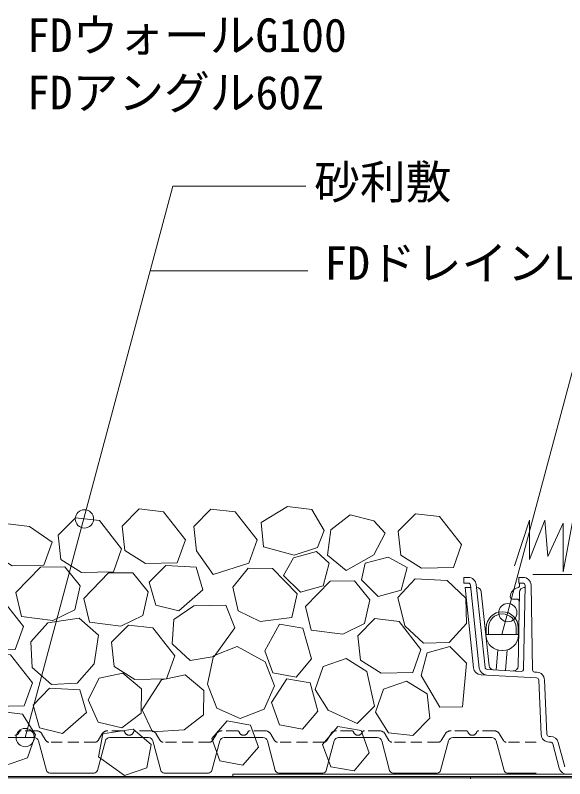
# Model space of a CAD drawing. Units: millimetres, scale not verified. Extents: x -1485 to 1485, y -1050 to 1050.
# Drawn here: x -564.1 to -324, y -222.3 to 111.3 of the extents above; entities that cross this region are included whole.
import ezdxf
from ezdxf.enums import TextEntityAlignment as Align

# ---------------------------------------------------------------- set-up
doc = ezdxf.new("R2010")
doc.units = ezdxf.units.MM
doc.header["$LTSCALE"] = 4
doc.linetypes.add('DASHED1', pattern=[1.8, 1.2, -0.6])
for name, color, linetype, lineweight in [('0-4_BOUSUI', 1, 'Continuous', 18), ('0-7_KANAMONO', 4, 'Continuous', 18), ('0-8_MOJI', 7, 'Continuous', 18), ('0-9_ecom', 7, 'Continuous', 18), ('0-A_GREEN', 3, 'Continuous', 18), ('0-B_FD-L', 8, 'DASHED1', 18)]:
    doc.layers.add(name, color=color, linetype=linetype, lineweight=lineweight)
doc.styles.add('ＭＳ ゴシック', font='')
doc.styles.get('ＭＳ ゴシック').set_extended_font_data('MS Gothic')

msp = doc.modelspace()

# ---------------------------------------------------------------- linework, layer by layer
at = {"layer": '0-4_BOUSUI'}
for p, q in [((730.979, -221.321), (-796.871, -221.321)), ((730.979, -221.921), (-796.871, -221.921)), ((730.979, -221.321), (-469.021, -221.321)), ((-365.144, -221.321), (-365.144, -222.321))]:
    msp.add_line(p, q, dxfattribs=at)
msp.add_lwpolyline([(-469.021, -220.321), (-219.021, -220.321), (-219.021, -221.321), (-469.021, -221.321)], close=True, dxfattribs=at)
at = {"layer": '0-7_KANAMONO'}
for p, q in [((-345.26, -159.32), (-345.26, -156.32)), ((-344.26, -159.32), (-344.26, -156.32))]:
    msp.add_line(p, q, dxfattribs=at)
for points in [[(-358.263, -156.32), (-358.263, -159.32), (-344.26, -159.32)], [(-357.263, -156.32), (-357.263, -159.32), (-345.26, -159.32)]]:
    msp.add_lwpolyline(points, dxfattribs=at)
for radius in [7.002, 6.002]:
    msp.add_arc((-351.262, -156.32), radius, 0, 180, dxfattribs=at)
at = {"layer": '0-8_MOJI'}
for p, q in [((-559.816, -204.321), (-495.235, 36.699)), ((-495.235, 36.699), (-437.124, 36.699)), ((-505.158, -0.334), (-436.287, -0.334)), ((-351.408, -159.321), (-320.252, -43.043))]:
    msp.add_line(p, q, dxfattribs=at)
for centre in [(-533.898, -108.758), (-348.844, -149.749), (-559.816, -204.321)]:
    msp.add_circle(centre, 4, dxfattribs=at)
at = {"layer": '0-9_ecom'}
for p, q in [((-337.93, -133.121), (-142.355, -133.121)), ((-361.307, -173.938), (-365.147, -137.716)), ((-343.741, -137.935), (-343.722, -136.821)), ((-341.97, -174.41), (-341.332, -137.839)), ((-341.791, -138.821), (-341.349, -138.821)), ((-338.711, -137.76), (-338.065, -174.738)), ((-360.431, -140.61), (-357.005, -172.934)), ((-344.357, -173.238), (-343.791, -140.786)), ((-344.861, -143.821), (-346.765, -143.821)), ((-353.164, -166.097), (-353.928, -174.787)), ((-351.408, -166.321), (-351.115, -166.321)), ((-349.924, -175.009), (-349.126, -165.939)), ((-357.882, -174.567), (-343.026, -175.391)), ((-337.121, -175.719), (-336.117, -175.775)), ((-358.021, -177.063), (-360.55, -176.923)), ((-336.255, -178.271), (-358.021, -177.063)), ((-334.296, -202.971), (-335.312, -179.227)), ((-332.814, -179.12), (-331.798, -202.864)), ((-330.799, -203.821), (-330.213, -203.821)), ((-330.213, -206.321), (-330.799, -206.321)), ((-326.832, -206.415), (-323.974, -217.08)), ((-326.389, -217.727), (-329.247, -207.062))]:
    msp.add_line(p, q, dxfattribs=at)
at = {"layer": '0-9_ecom', "color": 1}
for points in [[(-434.58, -104.724), (-445.14, -103.329), (-456.642, -110.391), (-455.652, -120.997), (-442.2, -124.636), (-432.08, -121.312), (-429.087, -113.851)], [(-509.922, -104.415), (-499.337, -105.612), (-489.796, -117.865), (-493.318, -127.919), (-507.251, -128.201), (-516.268, -122.53), (-517.457, -111.944)], [(-478.598, -104.541), (-468.014, -105.738), (-458.473, -117.992), (-461.995, -128.045), (-477.709, -133.033), (-484.945, -122.656), (-486.133, -112.071)], [(-389.262, -106.56), (-378.678, -107.756), (-369.137, -120.01), (-372.659, -130.063), (-386.591, -130.345), (-395.609, -124.675), (-396.797, -114.089)], [(-537.849, -108.347), (-527.264, -109.543), (-517.723, -121.797), (-521.245, -131.85), (-535.178, -132.132), (-544.195, -126.462), (-545.384, -115.876)], [(-417.809, -107.021), (-426.268, -113.494), (-427.632, -124.579), (-419.439, -131.386), (-407.347, -124.458), (-402.534, -114.955), (-407.473, -109.599)], [(-568.552, -110.845), (-557.967, -112.041), (-548.068, -118.934), (-551.59, -128.987), (-565.523, -129.269), (-574.54, -123.598), (-576.087, -118.374)], [(-446.834, -133.451), (-439.518, -140.733), (-429.554, -138.039), (-426.905, -128.062), (-432.52, -123.035), (-442.485, -125.73)], [(-412.765, -135.355), (-405.449, -142.638), (-395.484, -139.944), (-392.835, -129.967), (-401.176, -125.484), (-411.141, -128.178)], [(-542.485, -129.761), (-553.137, -129.829), (-563.923, -141.002), (-561.486, -151.372), (-547.662, -153.129), (-538.094, -148.446), (-535.79, -138.046)], [(-492.719, -148.939), (-502.728, -146.414), (-505.546, -136.484), (-498.355, -129.078), (-485.041, -129.861), (-482.223, -139.791)], [(-512.758, -132.34), (-523.41, -132.408), (-534.196, -143.582), (-531.759, -153.952), (-517.935, -155.709), (-508.367, -151.026), (-506.063, -140.626)], [(-462.305, -130.312), (-451.653, -130.38), (-440.867, -141.553), (-443.304, -151.923), (-457.128, -153.68), (-466.696, -148.997), (-469, -138.597)], [(-415.825, -135.848), (-426.476, -135.916), (-437.262, -147.089), (-434.826, -157.459), (-421.001, -159.216), (-411.434, -154.533), (-409.13, -144.133)], [(-393.863, -155.462), (-396.923, -143.13), (-389.284, -134.948), (-375.42, -135.708), (-367.237, -143.348), (-366.854, -154.536), (-374.493, -162.718), (-385.681, -163.102)], [(-580.725, -142.298), (-570.14, -143.495), (-560.599, -155.749), (-564.121, -165.802), (-578.054, -166.084), (-587.071, -160.413), (-588.26, -149.828)], [(-487.73, -170.613), (-477.206, -168.968), (-468.194, -156.32), (-472.14, -146.426), (-486.072, -146.735), (-494.84, -152.784), (-495.578, -163.41)], [(-529.705, -172.136), (-527.796, -159.575), (-536.158, -152.132), (-549.893, -154.169), (-557.335, -162.531), (-556.684, -173.706), (-548.322, -181.148), (-537.147, -180.498)], [(-406.944, -152.371), (-396.359, -153.568), (-386.818, -165.822), (-390.34, -175.875), (-404.273, -176.157), (-413.29, -170.486), (-414.479, -159.901)], [(-514.576, -155.169), (-503.991, -156.366), (-494.45, -168.62), (-497.972, -178.673), (-511.905, -178.955), (-520.922, -173.285), (-522.111, -162.699)], [(-434.722, -169.948), (-441.335, -177.874), (-451.505, -176.111), (-455.064, -166.422), (-448.589, -154.762), (-438.418, -156.525)], [(-480.111, -181.04), (-477.525, -168.6), (-467.095, -164.536), (-454.929, -171.229), (-450.866, -181.659), (-455.368, -191.909), (-465.798, -195.972), (-476.047, -191.47)], [(-386.791, -177.26), (-378.561, -191.097), (-368.655, -190.945), (-366.862, -171.872), (-374.177, -164.59), (-384.142, -167.284)], [(-576.801, -166.922), (-566.216, -168.118), (-556.675, -180.372), (-560.197, -190.425), (-574.13, -190.707), (-583.147, -185.037), (-584.336, -174.451)], [(-419.475, -169.782), (-410.455, -175.447), (-407.166, -190.625), (-414.696, -198.159), (-427.375, -192.376), (-433.045, -183.358), (-429.529, -173.303)], [(-517.095, -176.185), (-527.525, -178.353), (-532.332, -187.859), (-527.897, -197.544), (-517.56, -200.115), (-509.104, -193.637), (-508.898, -182.987)], [(-489.858, -176.96), (-500.287, -179.128), (-508.657, -192.21), (-504.222, -201.895), (-490.323, -200.89), (-481.867, -194.412), (-481.66, -183.762)], [(-452.135, -188.988), (-448.698, -198.721), (-438.55, -200.611), (-431.84, -192.767), (-435.3, -180.484), (-445.448, -178.594)], [(-393.095, -179.622), (-384.074, -185.287), (-382.879, -195.872), (-390.409, -203.407), (-400.995, -202.217), (-406.665, -193.199), (-403.149, -183.143)], [(-543.557, -202.579), (-553.566, -200.055), (-556.384, -190.125), (-549.193, -182.719), (-535.879, -183.502), (-533.061, -193.432)], [(-571.565, -192.858), (-560.98, -194.054), (-555.316, -203.076), (-558.838, -213.129), (-568.894, -216.643), (-577.911, -210.973), (-579.1, -200.387)], [(-478.193, -204.804), (-474.755, -214.537), (-464.607, -216.427), (-457.897, -208.583), (-461.334, -198.85), (-471.482, -196.96)], [(-409.444, -210.951), (-416.056, -218.878), (-426.227, -217.114), (-429.785, -207.425), (-423.173, -199.498), (-413.002, -201.261)], [(-516.414, -220.95), (-506.681, -217.513), (-504.791, -207.365), (-512.635, -200.654), (-525.82, -202.662), (-527.709, -212.81)]]:
    msp.add_lwpolyline(points, close=True, dxfattribs=at)
at = {"layer": '0-9_ecom'}
for points in [[(-366.141, -136.821), (-368.021, -136.821), (-368.021, -134.321), (-366.141, -134.321)], [(-342.332, -136.821), (-343.983, -136.821), (-343.983, -134.321), (-342.21, -134.321)], [(-363.836, -173.797), (-367.544, -138.821), (-365.03, -138.821)], [(-362.661, -137.452), (-362.516, -138.821), (-358.821, -173.674)]]:
    msp.add_lwpolyline(points, dxfattribs=at)
for centre, radius, start, end in [((-366.141, -137.821), 3.5, 6.05049, 90), ((-342.21, -137.821), 3.5, 0.99999, 90), ((-366.141, -137.821), 1, 6.05077, 90), ((-362.42, -140.821), 2, 6.05077, 90), ((-343.765, -142.821), 4, 101.2808, 180), ((-344.741, -137.917), 1, 281.13827, 358.99986), ((-341.791, -140.821), 2, 90, 178.99999), ((-342.332, -137.821), 1, 359.00001, 90), ((-346.765, -142.821), 1, 180, 270), ((-344.861, -144.821), 1, 359, 90), ((-351.408, -159.321), 7, 186.05076, 270), ((-351.115, -159.321), 7, 270, 359), ((-355.016, -172.723), 2, 186.05077, 266.82483), ((-346.357, -173.204), 2, 266.82483, 358.99999), ((-360.356, -173.429), 3.5, 186.05076, 266.82481), ((-357.827, -173.569), 3.5, 186.05077, 266.82481), ((-357.827, -173.569), 1, 186.05077, 266.82483), ((-342.97, -174.393), 1, 266.82483, 359.00001), ((-337.065, -174.721), 1, 180.99999, 266.82497), ((-336.311, -179.269), 3.5, 2.44878, 86.82497), ((-336.311, -179.269), 1, 2.44878, 86.82481), ((-330.799, -202.821), 3.5, 182.44878, 270), ((-330.799, -202.821), 1, 182.44878, 270), ((-330.213, -207.321), 3.5, 15.00004, 90), ((-330.213, -207.321), 1, 14.99997, 90), ((-323.008, -216.821), 3.5, 194.99997, 270)]:
    msp.add_arc(centre, radius, start, end, dxfattribs=at)
at = {"layer": '0-A_GREEN'}
msp.add_lwpolyline([(-345.997, -129.225), (-339.344, -109.267), (-339.344, -126.564), (-332.691, -109.267), (-331.361, -125.234), (-324.708, -110.598), (-324.708, -131.886), (-319.386, -103.945), (-316.725, -131.886), (-312.734, -109.267), (-308.742, -134.547), (-306.081, -109.267), (-303.42, -129.225), (-298.098, -107.937), (-298.098, -127.895)], dxfattribs=at)
at = {"layer": '0-B_FD-L'}
for p, q in [((-555.059, -201.321), (-561.532, -201.321)), ((-550.798, -205.593), (-552.487, -202.778)), ((-526.235, -202.778), (-527.924, -205.593)), ((-517.189, -201.321), (-523.662, -201.321)), ((-505.059, -201.321), (-511.532, -201.321)), ((-500.798, -205.593), (-502.487, -202.778)), ((-476.235, -202.778), (-477.924, -205.593)), ((-467.189, -201.321), (-473.662, -201.321)), ((-455.059, -201.321), (-461.532, -201.321)), ((-450.798, -205.593), (-452.487, -202.778)), ((-426.235, -202.778), (-427.924, -205.593)), ((-417.189, -201.321), (-423.662, -201.321)), ((-405.059, -201.321), (-411.532, -201.321)), ((-400.798, -205.593), (-402.487, -202.778)), ((-376.235, -202.778), (-377.924, -205.593)), ((-367.189, -201.321), (-373.662, -201.321)), ((-355.059, -201.321), (-361.532, -201.321)), ((-350.798, -205.593), (-352.487, -202.778)), ((-529.21, -206.321), (-549.511, -206.321)), ((-479.21, -206.321), (-499.511, -206.321)), ((-429.21, -206.321), (-449.511, -206.321)), ((-379.21, -206.321), (-399.511, -206.321)), ((-336.51, -206.321), (-349.511, -206.321))]:
    msp.add_line(p, q, dxfattribs=at)
at = {"layer": '0-B_FD-L', "linetype": 'Continuous'}
for p, q in [((-550.505, -218.709), (-553.963, -205.803)), ((-524.758, -205.803), (-528.216, -218.709)), ((-500.505, -218.709), (-503.963, -205.803)), ((-474.758, -205.803), (-478.216, -218.709)), ((-450.505, -218.709), (-453.963, -205.803)), ((-424.758, -205.803), (-428.216, -218.709)), ((-400.505, -218.709), (-403.963, -205.803)), ((-374.758, -205.803), (-378.216, -218.709)), ((-350.505, -218.709), (-353.963, -205.803)), ((-529.665, -219.821), (-549.056, -219.821)), ((-479.665, -219.821), (-499.056, -219.821)), ((-429.665, -219.821), (-449.056, -219.821)), ((-379.665, -219.821), (-399.056, -219.821)), ((-336.51, -219.821), (-349.056, -219.821))]:
    msp.add_line(p, q, dxfattribs=at)
for points in [[(-555.895, -204.321), (-564.361, -204.321), (-572.826, -204.321)], [(-505.895, -204.321), (-514.361, -204.321), (-522.826, -204.321)], [(-455.895, -204.321), (-464.361, -204.321), (-472.826, -204.321)], [(-405.895, -204.321), (-414.361, -204.321), (-422.826, -204.321)], [(-355.895, -204.321), (-364.361, -204.321), (-372.826, -204.321)]]:
    msp.add_lwpolyline(points, dxfattribs=at)
at = {"layer": '0-B_FD-L'}
for centre, radius, start, end in [((-564.361, -201.321), 2, 270, 340.52878), ((-561.532, -202.321), 1, 90, 160.52878), ((-555.059, -204.321), 3, 30.96376, 90), ((-523.662, -204.321), 3, 90, 149.03624), ((-517.189, -202.321), 1, 19.47122, 90), ((-514.361, -201.321), 2, 199.47122, 270), ((-514.361, -201.321), 2, 270, 340.52878), ((-511.532, -202.321), 1, 90, 160.52878), ((-505.059, -204.321), 3, 30.96376, 90), ((-473.662, -204.321), 3, 90, 149.03624), ((-467.189, -202.321), 1, 19.47122, 90), ((-464.361, -201.321), 2, 199.47122, 270), ((-464.361, -201.321), 2, 270, 340.52878), ((-461.532, -202.321), 1, 90, 160.52878), ((-455.059, -204.321), 3, 30.96376, 90), ((-423.662, -204.321), 3, 90, 149.03624), ((-417.189, -202.321), 1, 19.47122, 90), ((-414.361, -201.321), 2, 199.47122, 270), ((-414.361, -201.321), 2, 270, 340.52878), ((-411.532, -202.321), 1, 90, 160.52878), ((-405.059, -204.321), 3, 30.96376, 90), ((-373.662, -204.321), 3, 90, 149.03624), ((-367.189, -202.321), 1, 19.47122, 90), ((-364.361, -201.321), 2, 199.47122, 270), ((-364.361, -201.321), 2, 270, 340.52878), ((-361.532, -202.321), 1, 90, 160.52878), ((-355.059, -204.321), 3, 30.96376, 90), ((-549.511, -204.821), 1.5, 210.96376, 270), ((-529.21, -204.821), 1.5, 270, 329.03624), ((-499.511, -204.821), 1.5, 210.96376, 270), ((-479.21, -204.821), 1.5, 270, 329.03624), ((-449.511, -204.821), 1.5, 210.96376, 270), ((-429.21, -204.821), 1.5, 270, 329.03624), ((-399.511, -204.821), 1.5, 210.96376, 270), ((-379.21, -204.821), 1.5, 270, 329.03624), ((-349.511, -204.821), 1.5, 210.96376, 270)]:
    msp.add_arc(centre, radius, start, end, dxfattribs=at)
at = {"layer": '0-B_FD-L', "linetype": 'Continuous'}
for centre, radius, start, end in [((-555.895, -206.321), 2, 15, 90), ((-522.826, -206.321), 2, 90, 165), ((-505.895, -206.321), 2, 15, 90), ((-472.826, -206.321), 2, 90, 165), ((-455.895, -206.321), 2, 15, 90), ((-422.826, -206.321), 2, 90, 165), ((-405.895, -206.321), 2, 15, 90), ((-372.826, -206.321), 2, 90, 165), ((-355.895, -206.321), 2, 15, 90), ((-549.056, -218.321), 1.5, 195, 270), ((-529.665, -218.321), 1.5, 270, 345), ((-499.056, -218.321), 1.5, 195, 270), ((-479.665, -218.321), 1.5, 270, 345), ((-449.056, -218.321), 1.5, 195, 270), ((-429.665, -218.321), 1.5, 270, 345), ((-399.056, -218.321), 1.5, 195, 270), ((-379.665, -218.321), 1.5, 270, 345), ((-349.056, -218.321), 1.5, 195, 270)]:
    msp.add_arc(centre, radius, start, end, dxfattribs=at)

# ---------------------------------------------------------------- texts
at = {"layer": '0-8_MOJI', "style": 'ＭＳ ゴシック'}
for s, p in [('FDウォールG100', (-559.051, 90.905)), ('FDアングル60Z', (-559.051, 65.811)), ('砂利敷', (-433.494, 26.699)), ('FDドレインLN t20', (-429.037, -8.672))]:
    msp.add_text(s, height=14.66, dxfattribs=at).set_placement(p, align=Align.BOTTOM_LEFT)

doc.saveas('drawing.dxf')
